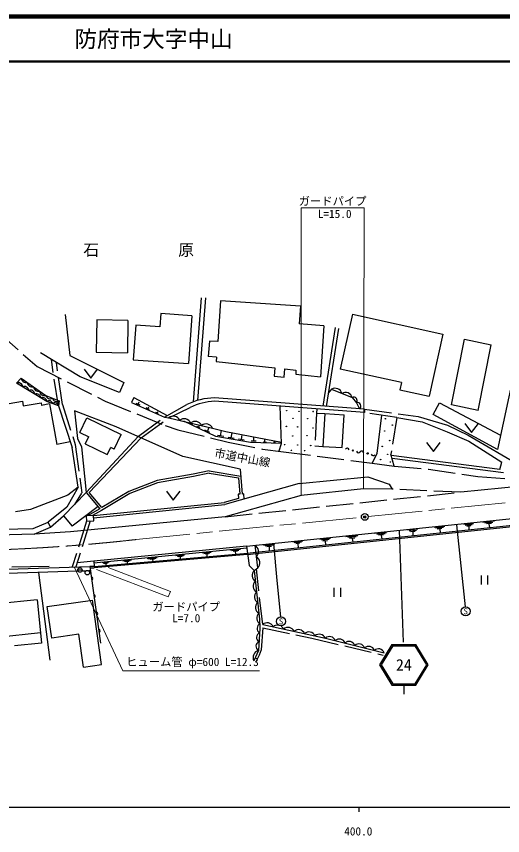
# Model space of a CAD drawing. Units: millimetres, scale not verified. Extents: x 40000 to 680000, y 20000 to 380000.
# Drawn here: x 392177 to 499788, y 198715 to 380000 of the extents above; entities that cross this region are included whole.
import ezdxf
from ezdxf.enums import TextEntityAlignment as Align

# ---------------------------------------------------------------- set-up
doc = ezdxf.new("R2010")
doc.units = ezdxf.units.MM
doc.header["$LTSCALE"] = 1000
doc.header["$PDMODE"] = 32
doc.header["$PDSIZE"] = 500
doc.linetypes.add('CHAIN', pattern=[18.5, 12, -1.5, 3.5, -1.5])
doc.linetypes.add('DASHED', pattern=[7.5, 6, -1.5])
for name, color, linetype, lineweight in [('M-BGD', 7, 'Continuous', 25), ('M-BGD-EXST', 7, 'Continuous', 25), ('M-BMK', 2, 'CHAIN', 13), ('M-BMK-SRVR', 3, 'Continuous', 25), ('M-STR-HTXT', 7, 'Continuous', 13), ('M-STR-STRC', 7, 'Continuous', 25), ('M-TTL', 2, 'Continuous', 140), ('M-TTL-BAND', 7, 'Continuous', 25), ('M-TTL-LINE', 7, 'Continuous', 50), ('M-TTL-TXT', 7, 'Continuous', 13)]:
    doc.layers.add(name, color=color, linetype=linetype, lineweight=lineweight)
doc.layers.add('M-BMK-HTXT', color=7, linetype='Continuous')
doc.layers.add('M-OTRS', color=6, linetype='Continuous')
doc.styles.add('ＭＳ ゴシック', font='')
doc.styles.get('ＭＳ ゴシック').set_extended_font_data('MS Gothic')

msp = doc.modelspace()

# ---------------------------------------------------------------- linework, layer by layer
at = {"layer": 'M-BGD'}
for p, q in [((433055, 317745), (431278, 294686)), ((434033, 317702), (432257, 295008)), ((437356, 317086), (436732, 308027)), ((455027, 315868), (437356, 317086)), ((455027, 315868), (454756, 311933)), ((403002, 314046), (404023, 304971)), ((424145, 314220), (423941, 311276)), ((431005, 313742), (424145, 314220)), ((431005, 313742), (430268, 303156)), ((466542, 314128), (463839, 301963)), ((466542, 314128), (486552, 309681)), ((409968, 312825), (409870, 305669)), ((416856, 312731), (409968, 312825)), ((416856, 312731), (416758, 305575)), ((460241, 311555), (454756, 311933)), ((418580, 311649), (418048, 304006)), ((423941, 311276), (418580, 311649)), ((460241, 311555), (459463, 300262)), ((462728, 311154), (460026, 293755)), ((463437, 310927), (460762, 293699)), ((486552, 309681), (483497, 295936)), ((488443, 294015), (491382, 308542)), ((491382, 308542), (497282, 307348)), ((434889, 308154), (434653, 304728)), ((436732, 308027), (434889, 308154)), ((494342, 292821), (497282, 307348)), ((503644, 307465), (498663, 284132)), ((406320, 300264), (397501, 305539)), ((404023, 304971), (415961, 299016)), ((409870, 305669), (416758, 305575)), ((436496, 304601), (434653, 304728)), ((436496, 304601), (436427, 303594)), ((418048, 304006), (430268, 303156)), ((436427, 303594), (449368, 302235)), ((449368, 302235), (449240, 300381)), ((451432, 300151), (451560, 302004)), ((451560, 302004), (454054, 301742)), ((454054, 301742), (453992, 300837)), ((477413, 298947), (463839, 301963)), ((392219, 298869), (393240, 299975)), ((393240, 299975), (398685, 296118)), ((414969, 296748), (406320, 300264)), ((449240, 300381), (451432, 300151)), ((453992, 300837), (459463, 300262)), ((398940, 294757), (392219, 298869)), ((415961, 299016), (414969, 296748)), ((461950, 297505), (461214, 296616)), ((461950, 297505), (466497, 295652)), ((477413, 298947), (477062, 297366)), ((477062, 297366), (483497, 295936)), ((398685, 296118), (401634, 294899)), ((418167, 295643), (417629, 294594)), ((418167, 295643), (425550, 291646)), ((469213, 293055), (436046, 295581)), ((466497, 295652), (467442, 294518)), ((390598, 294301), (393522, 294832)), ((393522, 294832), (393712, 293785)), ((393712, 293785), (397657, 294501)), ((397657, 294501), (397762, 293926)), ((399505, 294242), (397762, 293926)), ((401471, 293799), (398940, 294757)), ((399505, 294242), (401131, 285280)), ((401634, 294899), (401471, 293799)), ((401471, 293799), (404510, 284589)), ((417629, 294594), (424946, 291306)), ((419558, 293970), (418700, 294355)), ((419129, 294162), (419358, 294672)), ((424946, 291306), (429879, 294083)), ((469186, 292346), (436020, 294872)), ((450863, 285463), (450575, 293764)), ((467442, 294518), (468150, 293136)), ((484394, 291922), (485817, 294506)), ((485817, 294506), (499346, 287331)), ((494342, 292821), (488443, 294015)), ((414281, 289167), (405008, 292683)), ((405008, 292683), (405717, 286558)), ((421645, 293022), (420933, 293341)), ((421289, 293181), (421479, 293605)), ((423638, 292114), (423062, 292373)), ((423350, 292244), (423504, 292586)), ((425881, 291163), (430644, 293488)), ((458667, 293147), (458613, 292212)), ((460439, 292107), (460020, 284830)), ((460439, 292107), (464729, 291860)), ((469213, 293055), (469186, 292346)), ((498663, 284132), (484394, 291922)), ((406207, 287923), (407759, 291143)), ((407759, 291143), (415362, 287479)), ((424946, 291306), (425885, 291188)), ((425885, 291188), (435607, 288894)), ((436344, 287051), (429223, 290401)), ((464310, 284582), (464729, 291860)), ((472014, 283246), (473022, 291766)), ((476358, 291261), (481972, 290308)), ((481098, 291457), (487615, 289534)), ((481972, 290308), (487515, 288061)), ((428998, 282617), (414281, 289167)), ((431148, 289609), (430712, 289815)), ((430908, 289722), (431027, 289975)), ((432868, 288871), (432112, 289226)), ((432476, 289055), (432721, 289575)), ((435022, 287893), (433864, 288438)), ((434443, 288165), (434868, 289068)), ((435607, 288894), (438556, 288128)), ((437385, 287162), (437597, 288377)), ((487615, 289534), (492184, 287312)), ((405717, 286558), (406568, 284743)), ((406207, 287923), (408188, 286969)), ((407430, 285396), (408188, 286969)), ((419188, 287079), (407621, 274647)), ((419791, 286714), (408289, 274631)), ((413810, 284259), (415362, 287479)), ((443972, 285718), (436344, 287051)), ((438061, 287044), (436708, 287280)), ((438556, 288128), (450851, 285812)), ((440358, 286619), (439051, 286848)), ((439704, 286733), (439904, 287874)), ((441974, 286314), (442172, 287447)), ((444706, 286003), (444742, 286963)), ((447152, 285758), (447179, 286503)), ((487515, 288061), (492284, 285989)), ((492184, 287312), (504914, 279876)), ((404104, 285820), (401131, 285280)), ((406568, 284743), (407621, 274647)), ((407430, 285396), (412294, 283051)), ((412294, 283051), (413052, 284624)), ((413810, 284259), (413052, 284624)), ((442605, 286204), (441342, 286424)), ((450863, 285463), (443972, 285718)), ((445246, 285983), (444167, 286023)), ((447537, 285743), (446767, 285772)), ((449559, 285681), (449056, 285700)), ((449275, 285691), (449290, 286106)), ((450324, 283875), (450863, 285463)), ((460020, 284830), (464310, 284582)), ((492284, 285989), (499600, 281390)), ((405852, 275814), (404510, 284589)), ((470890, 281124), (472014, 283246)), ((475809, 280475), (475056, 283140)), ((499152, 279741), (475134, 282864)), ((441696, 279770), (428998, 282617)), ((499976, 278992), (475322, 282198)), ((499152, 279741), (499600, 281390)), ((434815, 279411), (431299, 278692)), ((434815, 279411), (441819, 278289)), ((441696, 279770), (442151, 274296)), ((431299, 278692), (423309, 277275)), ((431396, 278202), (423439, 276790)), ((434831, 278902), (431396, 278202)), ((434831, 278902), (441353, 277858)), ((441353, 277858), (441651, 274270)), ((454732, 276649), (469925, 278125)), ((469925, 278125), (474647, 276467)), ((519917, 277631), (490541, 274712)), ((405852, 275814), (403328, 271398)), ((405852, 275814), (403583, 274078)), ((423309, 277275), (417068, 274839)), ((423439, 276790), (417282, 274385)), ((454732, 276649), (438332, 271952)), ((474647, 276467), (475335, 275374)), ((403583, 274078), (395303, 270911)), ((407621, 274647), (402607, 269469)), ((407621, 274647), (410661, 271045)), ((411100, 271300), (408289, 274631)), ((417282, 274385), (410988, 270657)), ((417068, 274839), (411100, 271300)), ((455172, 273980), (438370, 269269)), ((468968, 275436), (455172, 273980)), ((475335, 275374), (468968, 275436)), ((409248, 269533), (438235, 272445)), ((409274, 269033), (438332, 271952)), ((441310, 273325), (438194, 272433)), ((395303, 270911), (391992, 270378)), ((403328, 271398), (399217, 268093)), ((410247, 271536), (404528, 267193)), ((410661, 271045), (407949, 269465)), ((410988, 270657), (409040, 269522)), ((402607, 269469), (404528, 267193)), ((438370, 269269), (404166, 265918)), ((443139, 262774), (504968, 269246)), ((495438, 268113), (497990, 268347)), ((395862, 266643), (399217, 268093)), ((396127, 265450), (399693, 266992)), ((399693, 266992), (399217, 268093)), ((445176, 261448), (505040, 267719)), ((445211, 261150), (505054, 267419)), ((478735, 266387), (481052, 266595)), ((484604, 266993), (487025, 267175)), ((484969, 266816), (486699, 266946)), ((485335, 266638), (486372, 266716)), ((485867, 266541), (485946, 265719)), ((491187, 267614), (493374, 267797)), ((491511, 267420), (493073, 267550)), ((491834, 267226), (492772, 267304)), ((492310, 267118), (492347, 266389)), ((495825, 267931), (497648, 268099)), ((496212, 267750), (497306, 267851)), ((496774, 267657), (496856, 266862)), ((396127, 265450), (370070, 264721)), ((404166, 265918), (396127, 265450)), ((465126, 264930), (467747, 265156)), ((465528, 264737), (467400, 264899)), ((471540, 265607), (474109, 265815)), ((471941, 265429), (473776, 265577)), ((472341, 265250), (473442, 265339)), ((472914, 265156), (473041, 264367)), ((479074, 266188), (480729, 266337)), ((479414, 265989), (480407, 266078)), ((479916, 265881), (479945, 265090)), ((445586, 257980), (444997, 262968)), ((446879, 263014), (449361, 263274)), ((447235, 262841), (449008, 263027)), ((453328, 263713), (455550, 263956)), ((453660, 263550), (455247, 263724)), ((453992, 263388), (454945, 263492)), ((454478, 263309), (454545, 262430)), ((459333, 264338), (461729, 264529)), ((459679, 264155), (461390, 264291)), ((460025, 263972), (461052, 264054)), ((460541, 263873), (460555, 263059)), ((465930, 264545), (467054, 264641)), ((466511, 264443), (466604, 263693)), ((443139, 262774), (409303, 259452)), ((443193, 262336), (409332, 259012)), ((409381, 258254), (443326, 261254)), ((433376, 261274), (435262, 261447)), ((433649, 261161), (434996, 261285)), ((433922, 261048), (434731, 261122)), ((439596, 261887), (441760, 262084)), ((439877, 261772), (441422, 261913)), ((440157, 261658), (441085, 261742)), ((440602, 261605), (440658, 261019)), ((443139, 262774), (443664, 258504)), ((447591, 262668), (448655, 262779)), ((448125, 262583), (448132, 261758)), ((409303, 259452), (405631, 259099)), ((409303, 259452), (409381, 258254)), ((443363, 260956), (409388, 257953)), ((411144, 259131), (412741, 259270)), ((415726, 259540), (417624, 259725)), ((416005, 259452), (417360, 259584)), ((416283, 259364), (417097, 259444)), ((416695, 259328), (416723, 258903)), ((421110, 260067), (423332, 260287)), ((421448, 259971), (423034, 260128)), ((421785, 259874), (422737, 259969)), ((422274, 259836), (422342, 259400)), ((427443, 260672), (429410, 260880)), ((427729, 260568), (429134, 260717)), ((428015, 260464), (428858, 260553)), ((428440, 260419), (428458, 259940)), ((434329, 260993), (434343, 260460)), ((366572, 256892), (408424, 258292)), ((391134, 258210), (399455, 258359)), ((408424, 258292), (410824, 241265)), ((409381, 258254), (408424, 258292)), ((408467, 257990), (409388, 257953)), ((411372, 259035), (412513, 259134)), ((411600, 258938), (412285, 258997)), ((411943, 258890), (411943, 258480)), ((443664, 258504), (444787, 257355)), ((444787, 257355), (445586, 257980)), ((405772, 257203), (365745, 255864)), ((397093, 256913), (399557, 237576)), ((407467, 257260), (406709, 257234)), ((408457, 257293), (408256, 257286)), ((444787, 257355), (445992, 246585)), ((396758, 250883), (387652, 249938)), ((396758, 250883), (397519, 243559)), ((399014, 249437), (409011, 250830)), ((410999, 236571), (409011, 250830)), ((399990, 242442), (399014, 249437)), ((445992, 246585), (446042, 244512)), ((397519, 243559), (387577, 242527)), ((406020, 243283), (399990, 242442)), ((407033, 236018), (406020, 243283)), ((446042, 244512), (445742, 239669)), ((445742, 239669), (444744, 237421)), ((407033, 236018), (410999, 236571))]:
    msp.add_line(p, q, dxfattribs=at)
at = {"layer": 'M-BGD', "linetype": 'DASHED'}
for p, q in [((388064, 310148), (396741, 302555)), ((401471, 293799), (399913, 304096)), ((402350, 294139), (401054, 303414)), ((396741, 302555), (411862, 294835)), ((402350, 294139), (405200, 285278)), ((411862, 294835), (425133, 289476)), ((458613, 292212), (458193, 284935)), ((458613, 292212), (460439, 292107)), ((476358, 291261), (469186, 292346)), ((469213, 293055), (481098, 291457)), ((419188, 287079), (424946, 291306)), ((419791, 286714), (425885, 291188)), ((476358, 291261), (475056, 283140)), ((425133, 289476), (427877, 288519)), ((427877, 288519), (439042, 285775)), ((405200, 285278), (406664, 274578)), ((439042, 285775), (446635, 284244)), ((458193, 284935), (460020, 284830)), ((446635, 284244), (451292, 283670)), ((451292, 283670), (470890, 281124)), ((470890, 281124), (475809, 280475)), ((475809, 280475), (483353, 279792)), ((483353, 279792), (494327, 278176)), ((494327, 278176), (505589, 277417)), ((406618, 274503), (405064, 272006)), ((438370, 269269), (490541, 274712)), ((490541, 274712), (475335, 275374)), ((399693, 266992), (402607, 269469)), ((407669, 268312), (404537, 258162)), ((408487, 268355), (405351, 258189)), ((443326, 261254), (445176, 261448)), ((443363, 260956), (445211, 261150)), ((446691, 245436), (445300, 257756)), ((397519, 243559), (397754, 241294)), ((446716, 244700), (446342, 239831)), ((397754, 241294), (389480, 240435)), ((446342, 239831), (445930, 238632)), ((445930, 238632), (445181, 237172))]:
    msp.add_line(p, q, dxfattribs=at)
at = {"layer": 'M-BGD'}
for points in [[(441651, 274270), (441261, 274250), (441310, 273325)], [(442571, 273166), (442511, 274315), (442151, 274296)], [(370070, 266196), (375484, 266210), (395862, 266643)], [(446691, 245436), (460573, 242415), (473569, 239157)]]:
    msp.add_lwpolyline(points, dxfattribs=at)
msp.add_lwpolyline([(407610, 269447), (407669, 268312), (409307, 268398), (409248, 269533)], close=True, dxfattribs=at)
at = {"layer": 'M-BGD', "linetype": 'DASHED'}
msp.add_lwpolyline([(446716, 244700), (457577, 242415), (473382, 238670)], dxfattribs=at)
at = {"layer": 'M-BGD'}
for centre, radius in [((451995, 292738), 50), ((454717, 292610), 50), ((457865, 292567), 50), ((453398, 291036), 50), ((456631, 290994), 50), ((473858, 290951), 50), ((451952, 289250), 50), ((454419, 289165), 50), ((457822, 288909), 50), ((473688, 288229), 50), ((475389, 289547), 50), ((453356, 287123), 50), ((456504, 287208), 50), ((451527, 285209), 50), ((454419, 285166), 50), ((457312, 285039), 50), ((473135, 284826), 50), ((474794, 286145), 50), ((453058, 283975), 50), ((455951, 283890), 50), ((466638, 283933), 150), ((469891, 283295), 150), ((474368, 283082), 50), ((472795, 281934), 50), ((474964, 281381), 50)]:
    msp.add_circle(centre, radius, dxfattribs=at)
for centre, radius, start, end in [((394308, 300039), 1069, 183.44248, 285.93509), ((392591, 297966), 976, 4.70694, 112.37528), ((393935, 297144), 976, 4.70694, 112.37528), ((395669, 299075), 1069, 183.44248, 285.93509), ((397030, 298111), 1069, 183.44248, 285.93509), ((462727, 296157), 1555, 15.72681, 119.93293), ((395279, 296322), 976, 4.70694, 112.37528), ((396623, 295499), 976, 4.70694, 112.37528), ((398391, 297147), 1069, 183.44248, 285.93509), ((397967, 294677), 976, 4.70694, 112.37528), ((399650, 296364), 996, 194.28102, 300.79256), ((401124, 295754), 996, 194.28102, 300.79256), ((436299, 281098), 14485, 90.9983, 116.30846), ((465000, 295231), 1555, 15.72681, 119.93293), ((466851, 294987), 754, 321.60151, 118.00963), ((399441, 294169), 772, 8.07583, 130.44902), ((400706, 293690), 772, 8.07583, 130.44902), ((437074, 279655), 15253, 93.96194, 114.92834), ((467616, 293735), 802, 311.73798, 102.50463), ((426871, 289929), 1599, 25.38958, 128.05403), ((429301, 289355), 1599, 25.38958, 128.05403), ((431732, 288782), 1599, 25.38958, 128.05403), ((434162, 288208), 1599, 25.38958, 128.05403), ((465375, 283957), 469, 16.71346, 141.09909), ((467900, 283908), 469, 196.71346, 321.09909), ((468629, 283319), 469, 16.71346, 141.09909), ((471154, 283270), 469, 196.71346, 321.09909), ((444137, 261602), 1614, 315.66582, 57.81935), ((444432, 259108), 1614, 315.66582, 57.81935), ((408808, 255571), 300, 278.02461, 98.02461), ((408808, 255571), 150, 278.02461, 98.02461), ((445788, 256273), 1474, 132.74964, 240.01456), ((446052, 253914), 1474, 132.74964, 240.01456), ((409352, 251710), 300, 278.02461, 98.02461), ((446316, 251555), 1474, 132.74964, 240.01456), ((409352, 251710), 150, 278.02461, 98.02461), ((446580, 249195), 1474, 132.74964, 240.01456), ((409896, 247848), 300, 278.02461, 98.02461), ((409896, 247848), 150, 278.02461, 98.02461), ((446843, 246836), 1474, 132.74964, 240.01456), ((446551, 244546), 1106, 113.69732, 239.22356), ((447663, 244336), 1468, 23.97207, 131.47272), ((449977, 243833), 1468, 85.30588, 131.47272), ((449977, 243833), 1468, 23.97207, 57.03568), ((452291, 243329), 1468, 23.97207, 131.47272), ((410441, 243986), 300, 278.02461, 98.02461), ((410441, 243986), 150, 278.02461, 98.02461), ((446430, 242583), 1106, 113.69732, 239.22356), ((454605, 242826), 1468, 23.97207, 131.47272), ((456918, 242322), 1468, 23.97207, 131.47272), ((459232, 241819), 1468, 23.97207, 131.47272), ((446308, 240619), 1106, 113.69732, 239.22356), ((461477, 241427), 1339, 19.41892, 132.4309), ((463643, 240884), 1339, 19.41892, 132.4309), ((465809, 240341), 1339, 19.41892, 132.4309), ((467975, 239798), 1339, 19.41892, 132.4309), ((446120, 238155), 1560, 104.01391, 208.06111), ((470141, 239255), 1339, 19.41892, 132.4309), ((472307, 238712), 1339, 19.41892, 132.4309)]:
    msp.add_arc(centre, radius, start, end, dxfattribs=at)
at = {"layer": 'M-BGD-EXST'}
for p, q in [((407159, 301947), (408659, 299947)), ((408659, 299947), (410159, 301947)), ((491427, 289889), (492927, 287889)), ((492927, 287889), (494427, 289889)), ((482957, 285725), (484457, 283725)), ((484457, 283725), (485957, 285725)), ((425391, 274959), (426891, 272959)), ((426891, 272959), (428391, 274959)), ((489562, 267451), (491509, 249348)), ((405731, 257506), (406731, 257506)), ((495048, 256296), (495048, 254296)), ((496548, 254296), (496548, 256296)), ((462461, 253569), (462461, 251569)), ((463961, 251569), (463961, 253569))]:
    msp.add_line(p, q, dxfattribs=at)
msp.add_lwpolyline([(449067, 263364), (449782, 255166), (450643, 247158)], dxfattribs=at)
for centre, radius in [((406231, 257506), 500), ((407874, 256890), 500), ((491616, 248354), 1000), ((450755, 246114), 1000)]:
    msp.add_circle(centre, radius, dxfattribs=at)
at = {"layer": 'M-BMK'}
for p, q in [((470031, 269319), (568400, 279249)), ((418651, 264224), (468538, 269170))]:
    msp.add_line(p, q, dxfattribs=at)
msp.add_arc((372938, 671664), 409997, 269.75151, 276.40159, dxfattribs=at)
at = {"layer": 'M-BMK-SRVR'}
msp.add_circle((469284, 269244), 750, dxfattribs=at)
at = {"layer": 'M-OTRS'}
msp.add_point((469284, 269244), dxfattribs=at)
at = {"layer": 'M-STR-HTXT'}
for p, q in [((455172, 273980), (455172, 337638)), ((455172, 337638), (469135, 337638)), ((468968, 275436), (469135, 337638)), ((404983, 258177), (415719, 235190)), ((409944, 257604), (425782, 251554)), ((412511, 258014), (426292, 252751)), ((426292, 252751), (425782, 251554)), ((415719, 235190), (445969, 235190))]:
    msp.add_line(p, q, dxfattribs=at)
at = {"layer": 'M-STR-STRC'}
for p, q in [((476857, 266311), (477814, 241556)), ((475304, 240996), (472540, 236496)), ((475471, 240696), (472892, 236496)), ((475304, 240996), (480576, 240996)), ((475471, 240696), (480408, 240696)), ((482988, 236496), (480408, 240696)), ((483340, 236496), (480576, 240996)), ((472540, 236496), (475304, 231996)), ((472892, 236496), (475471, 232296)), ((480408, 232296), (482988, 236496)), ((480576, 231996), (483340, 236496)), ((475471, 232296), (480408, 232296)), ((475304, 231996), (480576, 231996)), ((477940, 231996), (477940, 229996))]:
    msp.add_line(p, q, dxfattribs=at)
at = {"layer": 'M-TTL'}
msp.add_line((680000, 380000), (40000, 380000), dxfattribs=at)
at = {"layer": 'M-TTL-BAND'}
for p, q in [((40000, 205000), (579000, 205000)), ((468000, 205000), (468000, 204000))]:
    msp.add_line(p, q, dxfattribs=at)
at = {"layer": 'M-TTL-LINE'}
msp.add_line((40000, 370000), (680000, 370000), dxfattribs=at)

# ---------------------------------------------------------------- texts
at = {"layer": 'M-BGD-EXST', "style": 'ＭＳ ゴシック', "width": 1.1}
for p in [(491616, 248354), (450755, 246114)]:
    msp.add_text('S', height=1320, dxfattribs=at).set_placement(p, align=Align.MIDDLE_CENTER)
at = {"layer": 'M-BMK-HTXT', "style": 'ＭＳ ゴシック'}
msp.add_text('字\u3000\u3000\u3000\u3000\u3000石\u3000\u3000\u3000\u3000\u3000原', height=2566, dxfattribs=at).set_placement((408743, 326270), align=Align.BOTTOM_CENTER)
msp.add_text('市道中山線', height=1833, rotation=349.401, dxfattribs=at).set_placement((441927, 280881), align=Align.BOTTOM_CENTER)
at = {"layer": 'M-STR-HTXT', "style": 'ＭＳ ゴシック'}
for s, p in [('ガードパイプ', (462153, 337638)), ('L=15.0', (462614, 334832)), ('ガードパイプ', (429761, 247868)), ('L=7.0', (429761, 245368))]:
    msp.add_text(s, height=1833, dxfattribs=at).set_placement(p, align=Align.BOTTOM_CENTER)
msp.add_text('ヒューム管 φ=600 L=12.3', height=1833, dxfattribs=at).set_placement((416469, 235690), align=Align.BOTTOM_LEFT)
at = {"layer": 'M-STR-STRC', "style": 'ＭＳ ゴシック'}
msp.add_text('24', height=2566, dxfattribs=at).set_placement((477940, 236496), align=Align.MIDDLE_CENTER)
at = {"layer": 'M-TTL-BAND', "style": 'ＭＳ ゴシック'}
msp.add_text('400.0', height=1833, dxfattribs=at).set_placement((467844, 198195), align=Align.BOTTOM_CENTER)
at = {"layer": 'M-TTL-TXT', "style": 'ＭＳ ゴシック'}
msp.add_text('防府市大字中山', height=3666, dxfattribs=at).set_placement((405024, 375000), align=Align.MIDDLE_LEFT)

doc.saveas('drawing.dxf')
